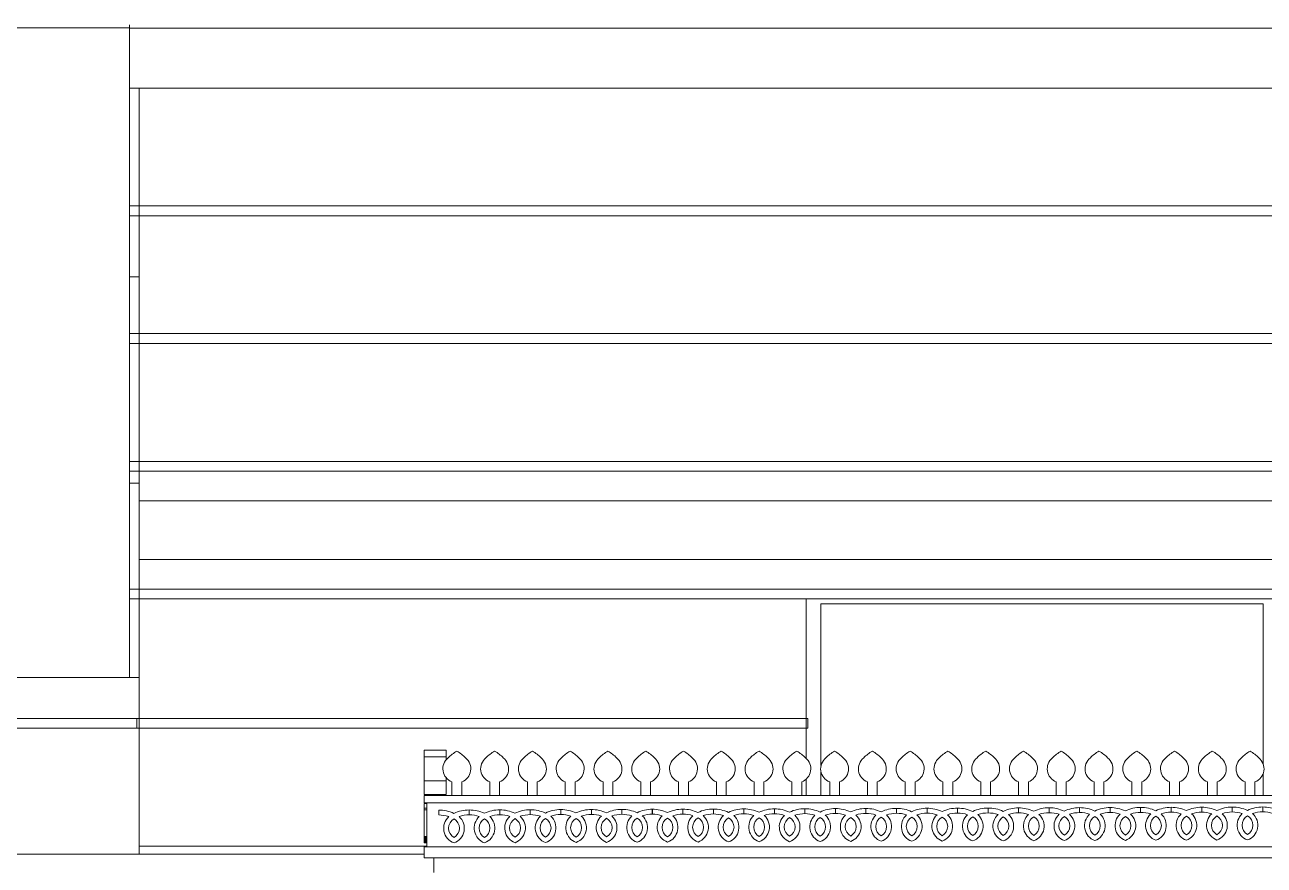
# Model space of a CAD drawing. Header units: inches. Extents: x -6210 to 141093, y -2740 to 21225.
# Drawn here: x 98341.5 to 98593.7, y 3309.9 to 3481 of the extents above; entities that cross this region are included whole.
import ezdxf

# ---------------------------------------------------------------- set-up
doc = ezdxf.new("R2010")
doc.units = ezdxf.units.IN
doc.header["$LTSCALE"] = 100
doc.header["$MEASUREMENT"] = 0

msp = doc.modelspace()

# ---------------------------------------------------------------- linework, layer by layer
at = {"color": 0, "linetype": 'Continuous', "lineweight": 0, "extrusion": (0, 1, 0)}
for p, q in [((98362.77012, 3480.36494), (98338.77012, 3480.36494)), ((98362.77012, 3481.01135), (98362.77012, 3480.34348)), ((98362.77012, 3480.34348), (98362.77012, 3468.12844)), ((99116.27012, 3480.34348), (98362.77012, 3480.34348)), ((99116.27012, 3468.12844), (98362.77012, 3468.12844)), ((98362.77012, 3348.12844), (98362.77012, 3468.12844)), ((98364.77012, 3444.12844), (98364.77012, 3468.12844)), ((98500.52012, 3468.12844), (98364.77012, 3468.12844)), ((98596.52012, 3468.12844), (98500.52012, 3468.12844)), ((98364.77012, 3444.12844), (98362.77012, 3444.12844)), ((98364.77012, 3442.12844), (98364.77012, 3444.12844)), ((99118.41107, 3444.12844), (98364.77012, 3444.12844)), ((98364.77012, 3442.12844), (98362.77012, 3442.12844)), ((98364.77012, 3418.12844), (98364.77012, 3442.12844)), ((99118.41107, 3442.12844), (98364.77012, 3442.12844)), ((98364.77012, 3429.6902), (98362.77012, 3429.6902)), ((98364.77012, 3418.12844), (98362.77012, 3418.12844)), ((98364.77012, 3416.12844), (98364.77012, 3418.12844)), ((99116.27012, 3418.12844), (98364.77012, 3418.12844)), ((98364.77012, 3416.12844), (98362.77012, 3416.12844)), ((98364.77012, 3392.12844), (98364.77012, 3416.12844)), ((99116.27012, 3416.12844), (98364.77012, 3416.12844)), ((98364.77012, 3392.12844), (98362.77012, 3392.12844)), ((98364.77012, 3390.12844), (98364.77012, 3392.12844)), ((99116.27012, 3392.12844), (98364.77012, 3392.12844)), ((98364.77012, 3390.12844), (98362.77012, 3390.12844)), ((98364.77012, 3387.6902), (98362.77012, 3387.6902)), ((98364.77012, 3384.12844), (98364.77012, 3390.12844)), ((99116.27012, 3390.12844), (98364.77012, 3390.12844)), ((98364.77012, 3372.12844), (98364.77012, 3384.12844)), ((99116.27012, 3384.12844), (98364.77012, 3384.12844)), ((98364.77012, 3366.12844), (98364.77012, 3372.12844)), ((99116.27012, 3372.12844), (98364.77012, 3372.12844)), ((98364.77012, 3366.12844), (98362.77012, 3366.12844)), ((98364.77012, 3364.12844), (98364.77012, 3366.12844)), ((99116.27012, 3366.12844), (98364.77012, 3366.12844)), ((98364.77012, 3364.12844), (98362.77012, 3364.12844)), ((98364.77012, 3339.79852), (98364.77012, 3364.12844)), ((99116.27012, 3364.12844), (98364.77012, 3364.12844)), ((98500.52012, 3339.79852), (98500.52012, 3364.12844)), ((98503.52012, 3363.12844), (98593.52012, 3363.12844)), ((98503.52012, 3330.19519), (98503.52012, 3363.12844)), ((98593.52012, 3363.12844), (98593.52012, 3330.51157)), ((98364.77012, 3348.12844), (98088.22396, 3348.12844)), ((98364.77012, 3339.79852), (98364.77012, 3348.12844)), ((98364.28543, 3339.79852), (98064.77012, 3339.79852)), ((98364.28543, 3339.79852), (98364.28543, 3337.79852)), ((98364.77012, 3339.79852), (98364.28543, 3339.79852)), ((98364.77012, 3337.79852), (98364.77012, 3339.79852)), ((98500.47861, 3339.79852), (98364.77012, 3339.79852)), ((98500.47861, 3339.79852), (98500.47861, 3337.79852)), ((98500.85341, 3339.79852), (98500.47861, 3339.79852)), ((98500.85341, 3337.79852), (98500.85341, 3339.79852)), ((98364.28543, 3337.79852), (98064.77012, 3337.79852)), ((98364.28543, 3337.79852), (98364.77012, 3337.79852)), ((98364.77012, 3313.79852), (98364.77012, 3337.79852)), ((98364.77012, 3313.79852), (98364.77012, 3337.79852)), ((98500.47861, 3337.79852), (98364.77012, 3337.79852)), ((98500.47861, 3337.79852), (98500.85341, 3337.79852)), ((98500.52012, 3331.63303), (98500.52012, 3337.79852)), ((98427.22396, 3333.30661), (98422.72396, 3333.30661)), ((98422.72396, 3333.30653), (98422.72396, 3333.30661)), ((98427.22396, 3333.30653), (98422.72396, 3333.30653)), ((98422.72396, 3333.30641), (98422.72396, 3333.30653)), ((98427.22396, 3333.30641), (98422.72396, 3333.30641)), ((98422.72396, 3333.3064), (98422.72396, 3333.30641)), ((98427.22396, 3333.3064), (98422.72396, 3333.3064)), ((98422.72396, 3333.30636), (98422.72396, 3333.3064)), ((98427.22396, 3333.30636), (98422.72396, 3333.30636)), ((98422.72396, 3333.30623), (98422.72396, 3333.30636)), ((98427.22396, 3333.30623), (98422.72396, 3333.30623)), ((98422.72396, 3333.30611), (98422.72396, 3333.30623)), ((98427.22396, 3333.30623), (98422.72396, 3333.30623)), ((98422.72396, 3333.30623), (98422.72396, 3333.30623)), ((98427.22396, 3333.30611), (98422.72396, 3333.30611)), ((98422.72396, 3333.3061), (98422.72396, 3333.30611)), ((98427.22396, 3333.3061), (98422.72396, 3333.3061)), ((98422.72396, 3331.95298), (98422.72396, 3333.3061)), ((98427.22396, 3333.30661), (98427.22396, 3333.30653)), ((98427.22396, 3333.30653), (98427.22396, 3333.30641)), ((98427.22396, 3333.30641), (98427.22396, 3333.3064)), ((98427.22396, 3333.3064), (98427.22396, 3333.30636)), ((98427.22396, 3333.30636), (98427.22396, 3333.30623)), ((98427.22396, 3333.30623), (98427.22396, 3333.30611)), ((98427.22396, 3333.30623), (98427.22396, 3333.30623)), ((98427.22396, 3333.30611), (98427.22396, 3333.3061)), ((98427.22396, 3333.3061), (98427.22396, 3331.95298)), ((98427.22396, 3331.95298), (98422.72396, 3331.95298)), ((98422.72396, 3327.0591), (98422.72396, 3331.95298)), ((98427.22396, 3331.95298), (98427.22396, 3331.35324)), ((98427.22396, 3327.71909), (98427.22396, 3327.0591)), ((98500.52012, 3324.12844), (98500.52012, 3327.43966)), ((98503.52012, 3324.12844), (98503.52012, 3328.87726)), ((98593.52012, 3328.5603), (98593.52012, 3324.12844)), ((98427.22396, 3327.0591), (98422.72396, 3327.0591)), ((98422.72396, 3324.31349), (98422.72396, 3327.0591)), ((98427.22396, 3327.0591), (98427.22396, 3324.31349)), ((98428.41147, 3326.87404), (98428.41146, 3324.12843)), ((98430.41146, 3324.12843), (98430.41147, 3326.87404)), ((98436.09897, 3326.87427), (98436.09896, 3324.12866)), ((98438.09896, 3324.12866), (98438.09897, 3326.87427)), ((98443.78647, 3326.87414), (98443.78646, 3324.12854)), ((98445.78646, 3324.12853), (98445.78647, 3326.87414)), ((98451.47397, 3326.87402), (98451.47396, 3324.12841)), ((98453.47396, 3324.12841), (98453.47397, 3326.87402)), ((98459.16147, 3326.87402), (98459.16146, 3324.12841)), ((98461.16146, 3324.12841), (98461.16147, 3326.87402)), ((98466.84897, 3326.87424), (98466.84896, 3324.12864)), ((98468.84896, 3324.12863), (98468.84897, 3326.87424)), ((98474.53647, 3326.87412), (98474.53646, 3324.12851)), ((98476.53646, 3324.12851), (98476.53647, 3326.87412)), ((98482.22397, 3326.874), (98482.22396, 3324.12839)), ((98484.22396, 3324.12839), (98484.22397, 3326.874)), ((98489.91147, 3326.87399), (98489.91146, 3324.12839)), ((98491.91146, 3324.12838), (98491.91147, 3326.87399)), ((98497.59897, 3326.87422), (98497.59896, 3324.12861)), ((98499.59896, 3324.12861), (98499.59897, 3326.87422)), ((98505.28647, 3326.8741), (98505.28646, 3324.12849)), ((98507.28646, 3324.12849), (98507.28647, 3326.8741)), ((98512.97397, 3326.87398), (98512.97396, 3324.12837)), ((98514.97396, 3324.12837), (98514.97397, 3326.87398)), ((98520.66147, 3326.87397), (98520.66146, 3324.12836)), ((98522.66146, 3324.12836), (98522.66147, 3326.87397)), ((98528.34897, 3326.8742), (98528.34896, 3324.12859)), ((98530.34896, 3324.12859), (98530.34897, 3326.8742)), ((98536.03647, 3326.87408), (98536.03646, 3324.12847)), ((98538.03646, 3324.12847), (98538.03647, 3326.87408)), ((98543.72397, 3326.87396), (98543.72396, 3324.12835)), ((98545.72396, 3324.12835), (98545.72397, 3326.87396)), ((98551.41147, 3326.87395), (98551.41146, 3324.12834)), ((98553.41146, 3324.12834), (98553.41147, 3326.87395)), ((98559.09897, 3326.87418), (98559.09896, 3324.12857)), ((98561.09896, 3324.12857), (98561.09897, 3326.87418)), ((98566.78647, 3326.87406), (98566.78646, 3324.12845)), ((98568.78646, 3324.12845), (98568.78647, 3326.87406)), ((98574.47397, 3326.87393), (98574.47396, 3324.12832)), ((98576.47396, 3324.12832), (98576.47397, 3326.87393)), ((98582.16147, 3326.87381), (98582.16146, 3324.1282)), ((98584.16146, 3324.1282), (98584.16147, 3326.87381)), ((98589.84897, 3326.87381), (98589.84896, 3324.1282)), ((98591.84896, 3324.1282), (98591.84897, 3326.87381)), ((98427.22396, 3324.31349), (98422.72396, 3324.31349)), ((98860.72396, 3324.12844), (98422.72396, 3324.12844)), ((98422.72396, 3322.6298), (98422.72396, 3324.12844)), ((98422.72396, 3322.6298), (98860.72396, 3322.6298)), ((98422.72396, 3322.4989), (98422.72396, 3321.50164)), ((98423.31049, 3322.4989), (98422.72396, 3322.4989)), ((98423.31049, 3313.6298), (98423.31049, 3322.6298)), ((98428.41146, 3324.12843), (98430.41146, 3324.12843)), ((98436.09896, 3324.12866), (98438.09896, 3324.12866)), ((98443.78646, 3324.12854), (98445.78646, 3324.12853)), ((98451.47396, 3324.12841), (98453.47396, 3324.12841)), ((98459.16146, 3324.12841), (98461.16146, 3324.12841)), ((98466.84896, 3324.12864), (98468.84896, 3324.12863)), ((98474.53646, 3324.12851), (98476.53646, 3324.12851)), ((98482.22396, 3324.12839), (98484.22396, 3324.12839)), ((98489.91146, 3324.12839), (98491.91146, 3324.12838)), ((98497.59896, 3324.12861), (98499.59896, 3324.12861)), ((98505.28646, 3324.12849), (98507.28646, 3324.12849)), ((98512.97396, 3324.12837), (98514.97396, 3324.12837)), ((98520.66146, 3324.12836), (98522.66146, 3324.12836)), ((98528.34896, 3324.12859), (98530.34896, 3324.12859)), ((98536.03646, 3324.12847), (98538.03646, 3324.12847)), ((98543.72396, 3324.12835), (98545.72396, 3324.12835)), ((98551.41146, 3324.12834), (98553.41146, 3324.12834)), ((98559.09896, 3324.12857), (98561.09896, 3324.12857)), ((98566.78646, 3324.12845), (98568.78646, 3324.12845)), ((98574.47396, 3324.12832), (98576.47396, 3324.12832)), ((98582.16146, 3324.1282), (98584.16146, 3324.1282)), ((98589.84896, 3324.1282), (98591.84896, 3324.1282)), ((98422.72396, 3321.50164), (98422.72396, 3321.15729)), ((98423.31049, 3321.50164), (98422.72396, 3321.50164)), ((98423.31049, 3321.15729), (98422.72396, 3321.15729)), ((98422.72396, 3321.15729), (98422.72396, 3315.78421)), ((98425.72396, 3320.14374), (98425.72396, 3321.141)), ((98431.93606, 3321.16426), (98431.93606, 3320.167)), ((98431.93606, 3320.167), (98431.93606, 3321.16426)), ((98438.14816, 3321.18751), (98438.14816, 3320.19025)), ((98438.14816, 3320.19025), (98438.14816, 3321.18751)), ((98444.36026, 3321.21077), (98444.36026, 3320.21351)), ((98444.36026, 3320.21351), (98444.36026, 3321.21077)), ((98450.57237, 3321.23403), (98450.57237, 3320.23677)), ((98450.57237, 3320.23677), (98450.57237, 3321.23403)), ((98456.78447, 3321.25728), (98456.78447, 3320.26002)), ((98456.78447, 3320.26002), (98456.78447, 3321.25728)), ((98462.99657, 3321.28054), (98462.99657, 3320.28328)), ((98462.99657, 3320.28328), (98462.99657, 3321.28054)), ((98469.18676, 3320.30649), (98469.18676, 3321.30375)), ((98469.20867, 3321.3038), (98469.20867, 3320.30654)), ((98475.39886, 3321.32701), (98475.39886, 3320.32975)), ((98475.39886, 3320.32975), (98475.39886, 3321.32701)), ((98481.61096, 3321.35027), (98481.61096, 3320.35301)), ((98481.61096, 3320.35301), (98481.61096, 3321.35027)), ((98487.82307, 3321.37352), (98487.82307, 3320.37626)), ((98487.82307, 3320.37626), (98487.82307, 3321.37352)), ((98494.03517, 3321.39678), (98494.03517, 3320.39952)), ((98494.03517, 3320.39952), (98494.03517, 3321.39678)), ((98500.24727, 3321.42004), (98500.24727, 3320.42278)), ((98500.24727, 3320.42278), (98500.24727, 3321.42004)), ((98506.45937, 3321.44329), (98506.45937, 3320.44603)), ((98506.45937, 3320.44603), (98506.45937, 3321.44329)), ((98512.67118, 3320.46929), (98512.67118, 3321.46655)), ((98512.67147, 3321.46655), (98512.67147, 3320.46929)), ((98518.88328, 3321.48981), (98518.88328, 3320.49254)), ((98518.88328, 3320.49254), (98518.88328, 3321.48981)), ((98525.09538, 3321.51306), (98525.09538, 3320.5158)), ((98525.09538, 3320.5158), (98525.09538, 3321.51306)), ((98531.30748, 3321.53632), (98531.30748, 3320.53906)), ((98531.30748, 3320.53906), (98531.30748, 3321.53632)), ((98537.51958, 3321.55958), (98537.51958, 3320.56231)), ((98537.51958, 3320.56231), (98537.51958, 3321.55958)), ((98543.73168, 3321.58283), (98543.73168, 3320.58557)), ((98543.73168, 3320.58557), (98543.73168, 3321.58283)), ((98549.94378, 3321.60609), (98549.94378, 3320.60883)), ((98549.94378, 3320.60883), (98549.94378, 3321.60609)), ((98556.1556, 3320.63208), (98556.1556, 3321.62935)), ((98556.15588, 3321.62935), (98556.15588, 3320.63208)), ((98562.3677, 3321.6526), (98562.3677, 3320.65534)), ((98562.3677, 3320.65534), (98562.3677, 3321.6526)), ((98568.5798, 3321.67586), (98568.5798, 3320.6786)), ((98568.5798, 3320.6786), (98568.5798, 3321.67586)), ((98574.7919, 3321.69912), (98574.7919, 3320.70185)), ((98574.7919, 3320.70185), (98574.7919, 3321.69912)), ((98581.004, 3321.72237), (98581.004, 3320.72511)), ((98581.004, 3320.72511), (98581.004, 3321.72237)), ((98587.2161, 3321.74563), (98587.2161, 3320.74837)), ((98587.2161, 3320.74837), (98587.2161, 3321.74563)), ((98593.4282, 3321.76889), (98593.4282, 3320.77162)), ((98593.4282, 3320.77162), (98593.4282, 3321.76889)), ((98422.72396, 3315.78421), (98422.72396, 3315.76105)), ((98423.31049, 3315.78421), (98422.72396, 3315.78421)), ((98422.72396, 3315.76105), (98422.72396, 3315.73779)), ((98423.31049, 3315.76105), (98422.72396, 3315.76105)), ((98422.72396, 3315.73779), (98422.72396, 3315.71454)), ((98423.31049, 3315.73779), (98422.72396, 3315.73779)), ((98422.72396, 3315.71454), (98422.72396, 3315.69128)), ((98423.31049, 3315.71454), (98422.72396, 3315.71454)), ((98422.72396, 3315.69128), (98422.72396, 3315.66802)), ((98423.31049, 3315.69128), (98422.72396, 3315.69128)), ((98422.72396, 3315.66802), (98422.72396, 3315.64477)), ((98423.31049, 3315.66802), (98422.72396, 3315.66802)), ((98422.72396, 3315.64477), (98422.72396, 3315.62151)), ((98423.31049, 3315.64477), (98422.72396, 3315.64477)), ((98422.72396, 3315.62151), (98422.72396, 3315.59825)), ((98423.31049, 3315.62151), (98422.72396, 3315.62151)), ((98422.72396, 3315.59825), (98422.72396, 3315.57504)), ((98423.31049, 3315.59825), (98422.72396, 3315.59825)), ((98422.72396, 3315.57504), (98422.72396, 3315.55178)), ((98423.31049, 3315.57504), (98422.72396, 3315.57504)), ((98422.72396, 3315.55178), (98422.72396, 3315.52853)), ((98423.31049, 3315.55178), (98422.72396, 3315.55178)), ((98422.72396, 3315.52853), (98422.72396, 3315.50527)), ((98423.31049, 3315.52853), (98422.72396, 3315.52853)), ((98422.72396, 3315.50527), (98422.72396, 3315.48201)), ((98423.31049, 3315.50527), (98422.72396, 3315.50527)), ((98422.72396, 3315.48201), (98422.72396, 3315.45876)), ((98423.31049, 3315.48201), (98422.72396, 3315.48201)), ((98422.72396, 3315.45876), (98422.72396, 3315.4355)), ((98423.31049, 3315.45876), (98422.72396, 3315.45876)), ((98422.72396, 3315.4355), (98422.72396, 3315.41224)), ((98423.31049, 3315.4355), (98422.72396, 3315.4355)), ((98422.72396, 3315.41224), (98422.72396, 3315.38903)), ((98423.31049, 3315.41224), (98422.72396, 3315.41224)), ((98422.72396, 3315.38903), (98422.72396, 3315.36577)), ((98423.31049, 3315.38903), (98422.72396, 3315.38903)), ((98422.72396, 3315.36577), (98422.72396, 3315.34252)), ((98423.31049, 3315.36577), (98422.72396, 3315.36577)), ((98422.72396, 3315.34252), (98422.72396, 3315.31926)), ((98423.31049, 3315.34252), (98422.72396, 3315.34252)), ((98422.72396, 3315.31926), (98422.72396, 3315.296)), ((98423.31049, 3315.31926), (98422.72396, 3315.31926)), ((98422.72396, 3315.296), (98422.72396, 3315.27275)), ((98423.31049, 3315.296), (98422.72396, 3315.296)), ((98422.72396, 3315.27275), (98422.72396, 3315.24949)), ((98423.31049, 3315.27275), (98422.72396, 3315.27275)), ((98422.72396, 3315.24949), (98422.72396, 3315.22624)), ((98423.31049, 3315.24949), (98422.72396, 3315.24949)), ((98422.72396, 3315.22624), (98422.72396, 3315.20302)), ((98423.31049, 3315.22624), (98422.72396, 3315.22624)), ((98422.72396, 3315.20302), (98422.72396, 3315.17977)), ((98423.31049, 3315.20302), (98422.72396, 3315.20302)), ((98422.72396, 3315.17977), (98422.72396, 3315.15651)), ((98423.31049, 3315.17977), (98422.72396, 3315.17977)), ((98422.72396, 3315.15651), (98422.72396, 3315.13325)), ((98423.31049, 3315.15651), (98422.72396, 3315.15651)), ((98422.72396, 3315.13325), (98422.72396, 3315.11)), ((98423.31049, 3315.13325), (98422.72396, 3315.13325)), ((98422.72396, 3315.11), (98422.72396, 3315.08674)), ((98423.31049, 3315.11), (98422.72396, 3315.11)), ((98422.72396, 3315.08674), (98422.72396, 3315.06348)), ((98423.31049, 3315.08674), (98422.72396, 3315.08674)), ((98422.72396, 3315.06348), (98422.72396, 3315.04023)), ((98423.31049, 3315.06348), (98422.72396, 3315.06348)), ((98422.72396, 3315.04023), (98422.72396, 3315.01701)), ((98423.31049, 3315.04023), (98422.72396, 3315.04023)), ((98422.72396, 3315.01701), (98422.72396, 3314.9938)), ((98423.31049, 3315.01701), (98422.72396, 3315.01701)), ((98422.72396, 3314.9938), (98422.72396, 3314.97059)), ((98423.31049, 3314.9938), (98422.72396, 3314.9938)), ((98422.72396, 3314.97059), (98422.72396, 3314.94738)), ((98423.31049, 3314.97059), (98422.72396, 3314.97059)), ((98422.72396, 3314.94738), (98422.72396, 3314.92416)), ((98423.31049, 3314.94738), (98422.72396, 3314.94738)), ((98422.72396, 3314.92416), (98422.72396, 3314.90091)), ((98423.31049, 3314.92416), (98422.72396, 3314.92416)), ((98422.72396, 3314.90091), (98422.72396, 3314.8777)), ((98423.31049, 3314.90091), (98422.72396, 3314.90091)), ((98422.72396, 3314.8777), (98422.72396, 3314.85444)), ((98423.31049, 3314.8777), (98422.72396, 3314.8777)), ((98422.72396, 3314.85444), (98422.72396, 3314.83118)), ((98423.31049, 3314.85444), (98422.72396, 3314.85444)), ((98422.72396, 3314.83118), (98422.72396, 3314.80793)), ((98423.31049, 3314.83118), (98422.72396, 3314.83118)), ((98422.72396, 3314.80793), (98422.72396, 3314.78467)), ((98423.31049, 3314.80793), (98422.72396, 3314.80793)), ((98422.72396, 3314.78467), (98422.72396, 3314.76141)), ((98423.31049, 3314.78467), (98422.72396, 3314.78467)), ((98422.72396, 3314.76141), (98422.72396, 3314.73816)), ((98423.31049, 3314.76141), (98422.72396, 3314.76141)), ((98422.72396, 3314.73816), (98422.72396, 3314.7149)), ((98423.31049, 3314.73816), (98422.72396, 3314.73816)), ((98422.72396, 3314.7149), (98422.72396, 3314.69164)), ((98423.31049, 3314.7149), (98422.72396, 3314.7149)), ((98422.72396, 3314.69164), (98422.72396, 3314.66839)), ((98423.31049, 3314.69164), (98422.72396, 3314.69164)), ((98422.72396, 3314.66839), (98422.72396, 3314.64513)), ((98423.31049, 3314.66839), (98422.72396, 3314.66839)), ((98422.72396, 3314.64513), (98422.72396, 3314.62192)), ((98423.31049, 3314.64513), (98422.72396, 3314.64513)), ((98422.72396, 3314.62192), (98422.72396, 3314.5987)), ((98423.31049, 3314.62192), (98422.72396, 3314.62192)), ((98422.72396, 3314.5987), (98422.72396, 3314.57549)), ((98423.31049, 3314.5987), (98422.72396, 3314.5987)), ((98422.72396, 3314.57549), (98422.72396, 3314.55228)), ((98423.31049, 3314.57549), (98422.72396, 3314.57549)), ((98422.72396, 3314.55228), (98422.72396, 3314.52907)), ((98423.31049, 3314.55228), (98422.72396, 3314.55228)), ((98422.72396, 3312.12844), (98088.22396, 3312.12844)), ((98364.77012, 3312.12844), (98364.77012, 3313.79852)), ((98423.31049, 3313.79852), (98364.77012, 3313.79852)), ((98422.72396, 3314.52907), (98422.72396, 3314.50581)), ((98423.31049, 3314.52907), (98422.72396, 3314.52907)), ((98422.72396, 3314.50581), (98422.72396, 3314.4826)), ((98423.31049, 3314.50581), (98422.72396, 3314.50581)), ((98422.72396, 3314.4826), (98422.72396, 3314.45934)), ((98423.31049, 3314.4826), (98422.72396, 3314.4826)), ((98422.72396, 3314.45934), (98422.72396, 3314.43608)), ((98423.31049, 3314.45934), (98422.72396, 3314.45934)), ((98423.31049, 3314.43608), (98422.72396, 3314.43608)), ((98422.72396, 3311.41211), (98422.72396, 3313.6298)), ((98860.72396, 3313.6298), (98422.72396, 3313.6298)), ((98422.72396, 3311.41211), (98860.72396, 3311.41211)), ((98424.72396, 3311.41211), (98424.72396, 3308.41211))]:
    msp.add_line(p, q, dxfattribs=at)
at = {"color": 0, "linetype": 'Continuous', "lineweight": 0}
for centre, radius, start, end in [((98432.33281, 3327.49165), 6.34226, 117.4268136, 137.6041199), ((98426.49012, 3327.49165), 6.34226, 42.3958801, 62.5731864), ((98440.02031, 3327.49188), 6.34226, 117.4268136, 137.6041199), ((98434.17762, 3327.49188), 6.34226, 42.3958801, 62.5731864), ((98447.70781, 3327.49176), 6.34226, 117.4268136, 137.6041199), ((98441.86512, 3327.49176), 6.34226, 42.3958801, 62.5731864), ((98455.39531, 3327.49164), 6.34226, 117.4268136, 137.6041199), ((98449.55262, 3327.49164), 6.34226, 42.3958801, 62.5731864), ((98463.08281, 3327.49163), 6.34226, 117.4268136, 137.6041199), ((98457.24012, 3327.49163), 6.34226, 42.3958801, 62.5731864), ((98470.77031, 3327.49186), 6.34226, 117.4268136, 137.6041199), ((98464.92762, 3327.49186), 6.34226, 42.3958801, 62.5731864), ((98478.45781, 3327.49174), 6.34226, 117.4268136, 137.6041199), ((98472.61512, 3327.49174), 6.34226, 42.3958801, 62.5731864), ((98486.14531, 3327.49161), 6.34226, 117.4268136, 137.6041199), ((98480.30262, 3327.49161), 6.34226, 42.3958801, 62.5731864), ((98493.83281, 3327.49161), 6.34226, 117.4268136, 137.6041199), ((98487.99012, 3327.49161), 6.34226, 42.3958801, 62.5731864), ((98501.52031, 3327.49184), 6.34226, 117.4268136, 137.6041199), ((98495.67762, 3327.49184), 6.34226, 42.3958801, 62.5731864), ((98509.20781, 3327.49171), 6.34226, 117.4268136, 137.6041199), ((98503.36512, 3327.49171), 6.34226, 42.3958801, 62.5731864), ((98516.89531, 3327.49159), 6.34226, 117.4268136, 137.6041199), ((98511.05262, 3327.49159), 6.34226, 42.3958801, 62.5731864), ((98524.58281, 3327.49159), 6.34226, 117.4268136, 137.6041199), ((98518.74012, 3327.49159), 6.34226, 42.3958801, 62.5731864), ((98532.27031, 3327.49181), 6.34226, 117.4268136, 137.6041199), ((98526.42762, 3327.49181), 6.34226, 42.3958801, 62.5731864), ((98539.95781, 3327.49169), 6.34226, 117.4268136, 137.6041199), ((98534.11512, 3327.49169), 6.34226, 42.3958801, 62.5731864), ((98547.64531, 3327.49157), 6.34226, 117.4268136, 137.6041199), ((98541.80262, 3327.49157), 6.34226, 42.3958801, 62.5731864), ((98555.33281, 3327.49156), 6.34226, 117.4268136, 137.6041199), ((98549.49012, 3327.49156), 6.34226, 42.3958801, 62.5731864), ((98563.02031, 3327.49179), 6.34226, 117.4268136, 137.6041199), ((98557.17762, 3327.49179), 6.34226, 42.3958801, 62.5731864), ((98570.70781, 3327.49167), 6.34226, 117.4268136, 137.6041199), ((98564.86512, 3327.49167), 6.34226, 42.3958801, 62.5731864), ((98578.39531, 3327.49155), 6.34226, 117.4268136, 137.6041199), ((98572.55262, 3327.49155), 6.34226, 42.3958801, 62.5731864), ((98586.08281, 3327.49142), 6.34226, 117.4268136, 137.6041199), ((98580.24012, 3327.49142), 6.34226, 42.3958801, 62.5731864), ((98593.77031, 3327.49142), 6.34226, 117.4268136, 137.6041199), ((98587.92762, 3327.49142), 6.34226, 42.3958801, 62.5731864), ((98429.41147, 3329.53617), 2.84375, 128.2985857, 249.411834), ((98429.41147, 3329.53617), 2.84375, 290.5881717, 51.7014143), ((98437.09897, 3329.53639), 2.84375, 128.2985857, 249.411834), ((98437.09897, 3329.53639), 2.84375, 290.5881717, 51.7014143), ((98444.78647, 3329.53627), 2.84375, 128.2985857, 249.411834), ((98444.78647, 3329.53627), 2.84375, 290.5881717, 51.7014143), ((98452.47397, 3329.53615), 2.84375, 128.2985857, 249.411834), ((98452.47397, 3329.53615), 2.84375, 290.5881717, 51.7014143), ((98460.16147, 3329.53614), 2.84375, 128.2985857, 249.411834), ((98460.16147, 3329.53614), 2.84375, 290.5881717, 51.7014143), ((98467.84897, 3329.53637), 2.84375, 128.2985857, 249.411834), ((98467.84897, 3329.53637), 2.84375, 290.5881717, 51.7014143), ((98475.53647, 3329.53625), 2.84375, 128.2985857, 249.411834), ((98475.53647, 3329.53625), 2.84375, 290.5881717, 51.7014143), ((98483.22397, 3329.53613), 2.84375, 128.2985857, 249.411834), ((98483.22397, 3329.53613), 2.84375, 290.5881717, 51.7014143), ((98490.91147, 3329.53612), 2.84375, 128.2985857, 249.411834), ((98490.91147, 3329.53612), 2.84375, 290.5881717, 51.7014143), ((98498.59897, 3329.53635), 2.84375, 128.2985857, 249.411834), ((98498.59897, 3329.53635), 2.84375, 290.5881717, 51.7014143), ((98506.28647, 3329.53623), 2.84375, 128.2985857, 249.411834), ((98506.28647, 3329.53623), 2.84375, 290.5881717, 51.7014143), ((98513.97397, 3329.5361), 2.84375, 128.2985857, 249.411834), ((98513.97397, 3329.5361), 2.84375, 290.5881717, 51.7014143), ((98521.66147, 3329.5361), 2.84375, 128.2985857, 249.411834), ((98521.66147, 3329.5361), 2.84375, 290.5881717, 51.7014143), ((98529.34897, 3329.53633), 2.84375, 128.2985857, 249.411834), ((98529.34897, 3329.53633), 2.84375, 290.5881717, 51.7014143), ((98537.03647, 3329.5362), 2.84375, 128.2985857, 249.411834), ((98537.03647, 3329.5362), 2.84375, 290.5881717, 51.7014143), ((98544.72397, 3329.53608), 2.84375, 128.2985857, 249.411834), ((98544.72397, 3329.53608), 2.84375, 290.5881717, 51.7014143), ((98552.41147, 3329.53608), 2.84375, 128.2985857, 249.411834), ((98552.41147, 3329.53608), 2.84375, 290.5881717, 51.7014143), ((98560.09897, 3329.5363), 2.84375, 128.2985857, 249.411834), ((98560.09897, 3329.5363), 2.84375, 290.5881717, 51.7014143), ((98567.78647, 3329.53618), 2.84375, 128.2985857, 249.411834), ((98567.78647, 3329.53618), 2.84375, 290.5881717, 51.7014143), ((98575.47397, 3329.53606), 2.84375, 128.2985857, 249.411834), ((98575.47397, 3329.53606), 2.84375, 290.5881717, 51.7014143), ((98583.16147, 3329.53594), 2.84375, 128.2985857, 249.411834), ((98583.16147, 3329.53594), 2.84375, 290.5881717, 51.7014143), ((98590.84897, 3329.53593), 2.84375, 128.2985857, 249.411834), ((98590.84897, 3329.53593), 2.84375, 290.5881717, 51.7014143), ((98425.72396, 3313.81884), 7.32216, 65.1143541, 90), ((98425.72608, 3313.80714), 6.3366, 71.2319189, 90.0190987), ((98429.91369, 3317.44956), 3.18973, 132.3525343, 250.1389957), ((98431.93606, 3313.8421), 7.32216, 90, 115.3146468), ((98427.74634, 3317.44956), 3.18973, 289.8610043, 48.0713122), ((98431.93818, 3313.8304), 6.3366, 90.0190987, 108.9756396), ((98431.93606, 3313.8421), 7.32216, 65.1143541, 90), ((98431.93818, 3313.8304), 6.3366, 71.2319189, 90.0190987), ((98436.12579, 3317.47282), 3.18973, 132.3525343, 250.1389957), ((98438.14816, 3313.86536), 7.32216, 90, 115.3146468), ((98433.95844, 3317.47282), 3.18973, 289.8610043, 48.0713122), ((98438.15028, 3313.85366), 6.3366, 90.0190987, 108.9756396), ((98438.14816, 3313.86536), 7.32216, 65.1143541, 90), ((98438.15028, 3313.85366), 6.3366, 71.2319189, 90.0190987), ((98442.33789, 3317.49608), 3.18973, 132.3525343, 250.1389957), ((98444.36026, 3313.88861), 7.32216, 90, 115.3146468), ((98440.17054, 3317.49608), 3.18973, 289.8610043, 48.0713122), ((98444.36238, 3313.87691), 6.3366, 90.0190987, 108.9756396), ((98444.36026, 3313.88861), 7.32216, 65.1143541, 90), ((98444.36238, 3313.87691), 6.3366, 71.2319189, 90.0190987), ((98448.54999, 3317.51933), 3.18973, 132.3525343, 250.1389957), ((98450.57237, 3313.91187), 7.32216, 90, 115.3146468), ((98446.38264, 3317.51933), 3.18973, 289.8610043, 48.0713122), ((98450.57448, 3313.90017), 6.3366, 90.0190987, 108.9756396), ((98450.57237, 3313.91187), 7.32216, 65.1143541, 90), ((98450.57448, 3313.90017), 6.3366, 71.2319189, 90.0190987), ((98454.76209, 3317.54259), 3.18973, 132.3525343, 250.1389957), ((98456.78447, 3313.93513), 7.32216, 90, 115.3146468), ((98452.59474, 3317.54259), 3.18973, 289.8610043, 48.0713122), ((98456.78658, 3313.92343), 6.3366, 90.0190987, 108.9756396), ((98456.78447, 3313.93513), 7.32216, 65.1143541, 90), ((98456.78658, 3313.92343), 6.3366, 71.2319189, 90.0190987), ((98460.97419, 3317.56585), 3.18973, 132.3525343, 250.1389957), ((98462.99657, 3313.95838), 7.32216, 90, 115.3146468), ((98458.80684, 3317.56585), 3.18973, 289.8610043, 48.0713122), ((98462.99868, 3313.94668), 6.3366, 90.0190987, 108.9756396), ((98462.99657, 3313.95838), 7.32216, 65.1143541, 90), ((98462.99868, 3313.94668), 6.3366, 71.2319189, 90.0190987), ((98467.18629, 3317.5891), 3.18973, 132.3525343, 250.1389957), ((98469.20867, 3313.98164), 7.32216, 90, 115.3146468), ((98465.01894, 3317.5891), 3.18973, 289.8610043, 48.0713122), ((98469.21078, 3313.96994), 6.3366, 90.0190987, 108.9756396), ((98469.18676, 3313.9816), 7.32216, 65.1143541, 90), ((98469.18888, 3313.96989), 6.3366, 71.2319189, 90.0190987), ((98473.37649, 3317.61232), 3.18973, 132.3525343, 250.1389957), ((98475.39886, 3314.00485), 7.32216, 90, 115.3146468), ((98471.20914, 3317.61232), 3.18973, 289.8610043, 48.0713122), ((98475.40098, 3313.99315), 6.3366, 90.0190987, 108.9756396), ((98475.39886, 3314.00485), 7.32216, 65.1143541, 90), ((98475.40098, 3313.99315), 6.3366, 71.2319189, 90.0190987), ((98479.58859, 3317.63557), 3.18973, 132.3525343, 250.1389957), ((98481.61096, 3314.02811), 7.32216, 90, 115.3146468), ((98477.42124, 3317.63557), 3.18973, 289.8610043, 48.0713122), ((98481.61308, 3314.01641), 6.3366, 90.0190987, 108.9756396), ((98481.61096, 3314.02811), 7.32216, 65.1143541, 90), ((98481.61308, 3314.01641), 6.3366, 71.2319189, 90.0190987), ((98485.80069, 3317.65883), 3.18973, 132.3525343, 250.1389957), ((98487.82307, 3314.05137), 7.32216, 90, 115.3146468), ((98483.63334, 3317.65883), 3.18973, 289.8610043, 48.0713122), ((98487.82518, 3314.03966), 6.3366, 90.0190987, 108.9756396), ((98487.82307, 3314.05137), 7.32216, 65.1143541, 90), ((98487.82518, 3314.03966), 6.3366, 71.2319189, 90.0190987), ((98492.01279, 3317.68209), 3.18973, 132.3525343, 250.1389957), ((98492.01279, 3317.68209), 2.18973, 119.6625692, 240.3374308), ((98494.03517, 3314.07462), 7.32216, 90, 115.3146468), ((98489.84544, 3317.68209), 3.18973, 289.8610043, 48.0713122), ((98489.84544, 3317.68209), 2.18973, 299.6625692, 60.3374308), ((98494.03728, 3314.06292), 6.3366, 90.0190987, 108.9756396), ((98494.03517, 3314.07462), 7.32216, 65.1143541, 90), ((98494.03728, 3314.06292), 6.3366, 71.2319189, 90.0190987), ((98498.22489, 3317.70534), 3.18973, 132.3525343, 250.1389957), ((98498.22489, 3317.70534), 2.18973, 119.6625692, 240.3374308), ((98500.24727, 3314.09788), 7.32216, 90, 115.3146468), ((98496.05754, 3317.70534), 3.18973, 289.8610043, 48.0713122), ((98496.05754, 3317.70534), 2.18973, 299.6625692, 60.3374308), ((98500.24938, 3314.08618), 6.3366, 90.0190987, 108.9756396), ((98500.24727, 3314.09788), 7.32216, 65.1143541, 90), ((98500.24938, 3314.08618), 6.3366, 71.2319189, 90.0190987), ((98504.43699, 3317.7286), 3.18973, 132.3525343, 250.1389957), ((98504.43699, 3317.7286), 2.18973, 119.6625692, 240.3374308), ((98506.45937, 3314.12114), 7.32216, 90, 115.3146468), ((98502.26964, 3317.7286), 3.18973, 289.8610043, 48.0713122), ((98502.26964, 3317.7286), 2.18973, 299.6625692, 60.3374308), ((98506.46148, 3314.10943), 6.3366, 90.0190987, 108.9756396), ((98506.45937, 3314.12114), 7.32216, 65.1143541, 90), ((98506.46148, 3314.10943), 6.3366, 71.2319189, 90.0190987), ((98510.64909, 3317.75186), 3.18973, 132.3525343, 250.1389957), ((98510.64909, 3317.75186), 2.18973, 119.6625692, 240.3374308), ((98512.67147, 3314.14439), 7.32216, 90, 115.3146468), ((98508.48174, 3317.75186), 3.18973, 289.8610043, 48.0713122), ((98508.48174, 3317.75186), 2.18973, 299.6625692, 60.3374308), ((98512.67358, 3314.13269), 6.3366, 90.0190987, 108.9756396), ((98512.67118, 3314.14439), 7.32216, 65.1143541, 90), ((98512.67329, 3314.13269), 6.3366, 71.2319189, 90.0190987), ((98516.86091, 3317.77511), 3.18973, 132.3525343, 250.1389957), ((98516.86091, 3317.77511), 2.18973, 119.6625692, 240.3374308), ((98518.88328, 3314.16765), 7.32216, 90, 115.3146468), ((98514.69355, 3317.77511), 3.18973, 289.8610043, 48.0713122), ((98514.69355, 3317.77511), 2.18973, 299.6625692, 60.3374308), ((98518.88539, 3314.15595), 6.3366, 90.0190987, 108.9756396), ((98518.88328, 3314.16765), 7.32216, 65.1143541, 90), ((98518.88539, 3314.15595), 6.3366, 71.2319189, 90.0190987), ((98523.07301, 3317.79837), 3.18973, 132.3525343, 250.1389957), ((98523.07301, 3317.79837), 2.18973, 119.6625692, 240.3374308), ((98525.09538, 3314.1909), 7.32216, 90, 115.3146468), ((98520.90565, 3317.79837), 3.18973, 289.8610043, 48.0713122), ((98520.90565, 3317.79837), 2.18973, 299.6625692, 60.3374308), ((98525.09749, 3314.1792), 6.3366, 90.0190987, 108.9756396), ((98525.09538, 3314.1909), 7.32216, 65.1143541, 90), ((98525.09749, 3314.1792), 6.3366, 71.2319189, 90.0190987), ((98529.28511, 3317.82162), 3.18973, 132.3525343, 250.1389957), ((98529.28511, 3317.82162), 2.18973, 119.6625692, 240.3374308), ((98531.30748, 3314.21416), 7.32216, 90, 115.3146468), ((98527.11776, 3317.82162), 3.18973, 289.8610043, 48.0713122), ((98527.11776, 3317.82162), 2.18973, 299.6625692, 60.3374308), ((98531.30959, 3314.20246), 6.3366, 90.0190987, 108.9756396), ((98531.30748, 3314.21416), 7.32216, 65.1143541, 90), ((98531.30959, 3314.20246), 6.3366, 71.2319189, 90.0190987), ((98535.49721, 3317.84488), 3.18973, 132.3525343, 250.1389957), ((98535.49721, 3317.84488), 2.18973, 119.6625692, 240.3374308), ((98537.51958, 3314.23742), 7.32216, 90, 115.3146468), ((98533.32986, 3317.84488), 3.18973, 289.8610043, 48.0713122), ((98533.32986, 3317.84488), 2.18973, 299.6625692, 60.3374308), ((98537.52169, 3314.22572), 6.3366, 90.0190987, 108.9756396), ((98537.51958, 3314.23742), 7.32216, 65.1143541, 90), ((98537.52169, 3314.22572), 6.3366, 71.2319189, 90.0190987), ((98541.70931, 3317.86814), 3.18973, 132.3525343, 250.1389957), ((98541.70931, 3317.86814), 2.18973, 119.6625692, 240.3374308), ((98543.73168, 3314.26067), 7.32216, 90, 115.3146468), ((98539.54196, 3317.86814), 3.18973, 289.8610043, 48.0713122), ((98539.54196, 3317.86814), 2.18973, 299.6625692, 60.3374308), ((98543.73379, 3314.24897), 6.3366, 90.0190987, 108.9756396), ((98543.73168, 3314.26067), 7.32216, 65.1143541, 90), ((98543.73379, 3314.24897), 6.3366, 71.2319189, 90.0190987), ((98547.92141, 3317.89139), 3.18973, 132.3525343, 250.1389957), ((98547.92141, 3317.89139), 2.18973, 119.6625692, 240.3374308), ((98549.94378, 3314.28393), 7.32216, 90, 115.3146468), ((98545.75406, 3317.89139), 3.18973, 289.8610043, 48.0713122), ((98545.75406, 3317.89139), 2.18973, 299.6625692, 60.3374308), ((98549.9459, 3314.27223), 6.3366, 90.0190987, 108.9756396), ((98549.94378, 3314.28393), 7.32216, 65.1143541, 90), ((98549.9459, 3314.27223), 6.3366, 71.2319189, 90.0190987), ((98554.13351, 3317.91465), 3.18973, 132.3525343, 250.1389957), ((98554.13351, 3317.91465), 2.18973, 119.6625692, 240.3374308), ((98556.15588, 3314.30719), 7.32216, 90, 115.3146468), ((98551.96616, 3317.91465), 3.18973, 289.8610043, 48.0713122), ((98551.96616, 3317.91465), 2.18973, 299.6625692, 60.3374308), ((98556.158, 3314.29549), 6.3366, 90.0190987, 108.9756396), ((98556.1556, 3314.30719), 7.32216, 65.1143541, 90), ((98556.15771, 3314.29549), 6.3366, 71.2319189, 90.0190987), ((98560.34532, 3317.93791), 3.18973, 132.3525343, 250.1389957), ((98560.34532, 3317.93791), 2.18973, 119.6625692, 240.3374308), ((98562.3677, 3314.33044), 7.32216, 90, 115.3146468), ((98558.17797, 3317.93791), 3.18973, 289.8610043, 48.0713122), ((98558.17797, 3317.93791), 2.18973, 299.6625692, 60.3374308), ((98562.36981, 3314.31874), 6.3366, 90.0190987, 108.9756396), ((98562.3677, 3314.33044), 7.32216, 65.1143541, 90), ((98562.36981, 3314.31874), 6.3366, 71.2319189, 90.0190987), ((98566.55742, 3317.96116), 3.18973, 132.3525343, 250.1389957), ((98566.55742, 3317.96116), 2.18973, 119.6625692, 240.3374308), ((98568.5798, 3314.3537), 7.32216, 90, 115.3146468), ((98564.39007, 3317.96116), 3.18973, 289.8610043, 48.0713122), ((98564.39007, 3317.96116), 2.18973, 299.6625692, 60.3374308), ((98568.58191, 3314.342), 6.3366, 90.0190987, 108.9756396), ((98568.5798, 3314.3537), 7.32216, 65.1143541, 90), ((98568.58191, 3314.342), 6.3366, 71.2319189, 90.0190987), ((98572.76952, 3317.98442), 3.18973, 132.3525343, 250.1389957), ((98572.76952, 3317.98442), 2.18973, 119.6625692, 240.3374308), ((98574.7919, 3314.37696), 7.32216, 90, 115.3146468), ((98570.60217, 3317.98442), 3.18973, 289.8610043, 48.0713122), ((98570.60217, 3317.98442), 2.18973, 299.6625692, 60.3374308), ((98574.79401, 3314.36526), 6.3366, 90.0190987, 108.9756396), ((98574.7919, 3314.37696), 7.32216, 65.1143541, 90), ((98574.79401, 3314.36526), 6.3366, 71.2319189, 90.0190987), ((98578.98162, 3318.00768), 3.18973, 132.3525343, 250.1389957), ((98578.98162, 3318.00768), 2.18973, 119.6625692, 240.3374308), ((98581.004, 3314.40021), 7.32216, 90, 115.3146468), ((98576.81427, 3318.00768), 3.18973, 289.8610043, 48.0713122), ((98576.81427, 3318.00768), 2.18973, 299.6625692, 60.3374308), ((98581.00611, 3314.38851), 6.3366, 90.0190987, 108.9756396), ((98581.004, 3314.40021), 7.32216, 65.1143541, 90), ((98581.00611, 3314.38851), 6.3366, 71.2319189, 90.0190987), ((98585.19372, 3318.03093), 3.18973, 132.3525343, 250.1389957), ((98585.19372, 3318.03093), 2.18973, 119.6625692, 240.3374308), ((98587.2161, 3314.42347), 7.32216, 90, 115.3146468), ((98583.02637, 3318.03093), 3.18973, 289.8610043, 48.0713122), ((98583.02637, 3318.03093), 2.18973, 299.6625692, 60.3374308), ((98587.21821, 3314.41177), 6.3366, 90.0190987, 108.9756396), ((98587.2161, 3314.42347), 7.32216, 65.1143541, 90), ((98587.21821, 3314.41177), 6.3366, 71.2319189, 90.0190987), ((98591.40582, 3318.05419), 3.18973, 132.3525343, 250.1389957), ((98591.40582, 3318.05419), 2.18973, 119.6625692, 240.3374308), ((98593.4282, 3314.44673), 7.32216, 90, 115.3146468), ((98589.23847, 3318.05419), 3.18973, 289.8610043, 48.0713122), ((98589.23847, 3318.05419), 2.18973, 299.6625692, 60.3374308), ((98593.43031, 3314.43503), 6.3366, 90.0190987, 108.9756396), ((98593.4282, 3314.44673), 7.32216, 65.1143541, 90), ((98593.43031, 3314.43503), 6.3366, 71.2319189, 90.0190987), ((98429.91369, 3317.44956), 2.18973, 119.6625692, 240.3374308), ((98427.74634, 3317.44956), 2.18973, 299.6625692, 60.3374308), ((98436.12579, 3317.47282), 2.18973, 119.6625692, 240.3374308), ((98433.95844, 3317.47282), 2.18973, 299.6625692, 60.3374308), ((98442.33789, 3317.49608), 2.18973, 119.6625692, 240.3374308), ((98440.17054, 3317.49608), 2.18973, 299.6625692, 60.3374308), ((98448.54999, 3317.51933), 2.18973, 119.6625692, 240.3374308), ((98446.38264, 3317.51933), 2.18973, 299.6625692, 60.3374308), ((98454.76209, 3317.54259), 2.18973, 119.6625692, 240.3374308), ((98452.59474, 3317.54259), 2.18973, 299.6625692, 60.3374308), ((98460.97419, 3317.56585), 2.18973, 119.6625692, 240.3374308), ((98458.80684, 3317.56585), 2.18973, 299.6625692, 60.3374308), ((98467.18629, 3317.5891), 2.18973, 119.6625692, 240.3374308), ((98465.01894, 3317.5891), 2.18973, 299.6625692, 60.3374308), ((98473.37649, 3317.61232), 2.18973, 119.6625692, 240.3374308), ((98471.20914, 3317.61232), 2.18973, 299.6625692, 60.3374308), ((98479.58859, 3317.63557), 2.18973, 119.6625692, 240.3374308), ((98477.42124, 3317.63557), 2.18973, 299.6625692, 60.3374308), ((98485.80069, 3317.65883), 2.18973, 119.6625692, 240.3374308), ((98483.63334, 3317.65883), 2.18973, 299.6625692, 60.3374308)]:
    msp.add_arc(centre, radius, start, end, dxfattribs=at)

doc.saveas('drawing.dxf')
